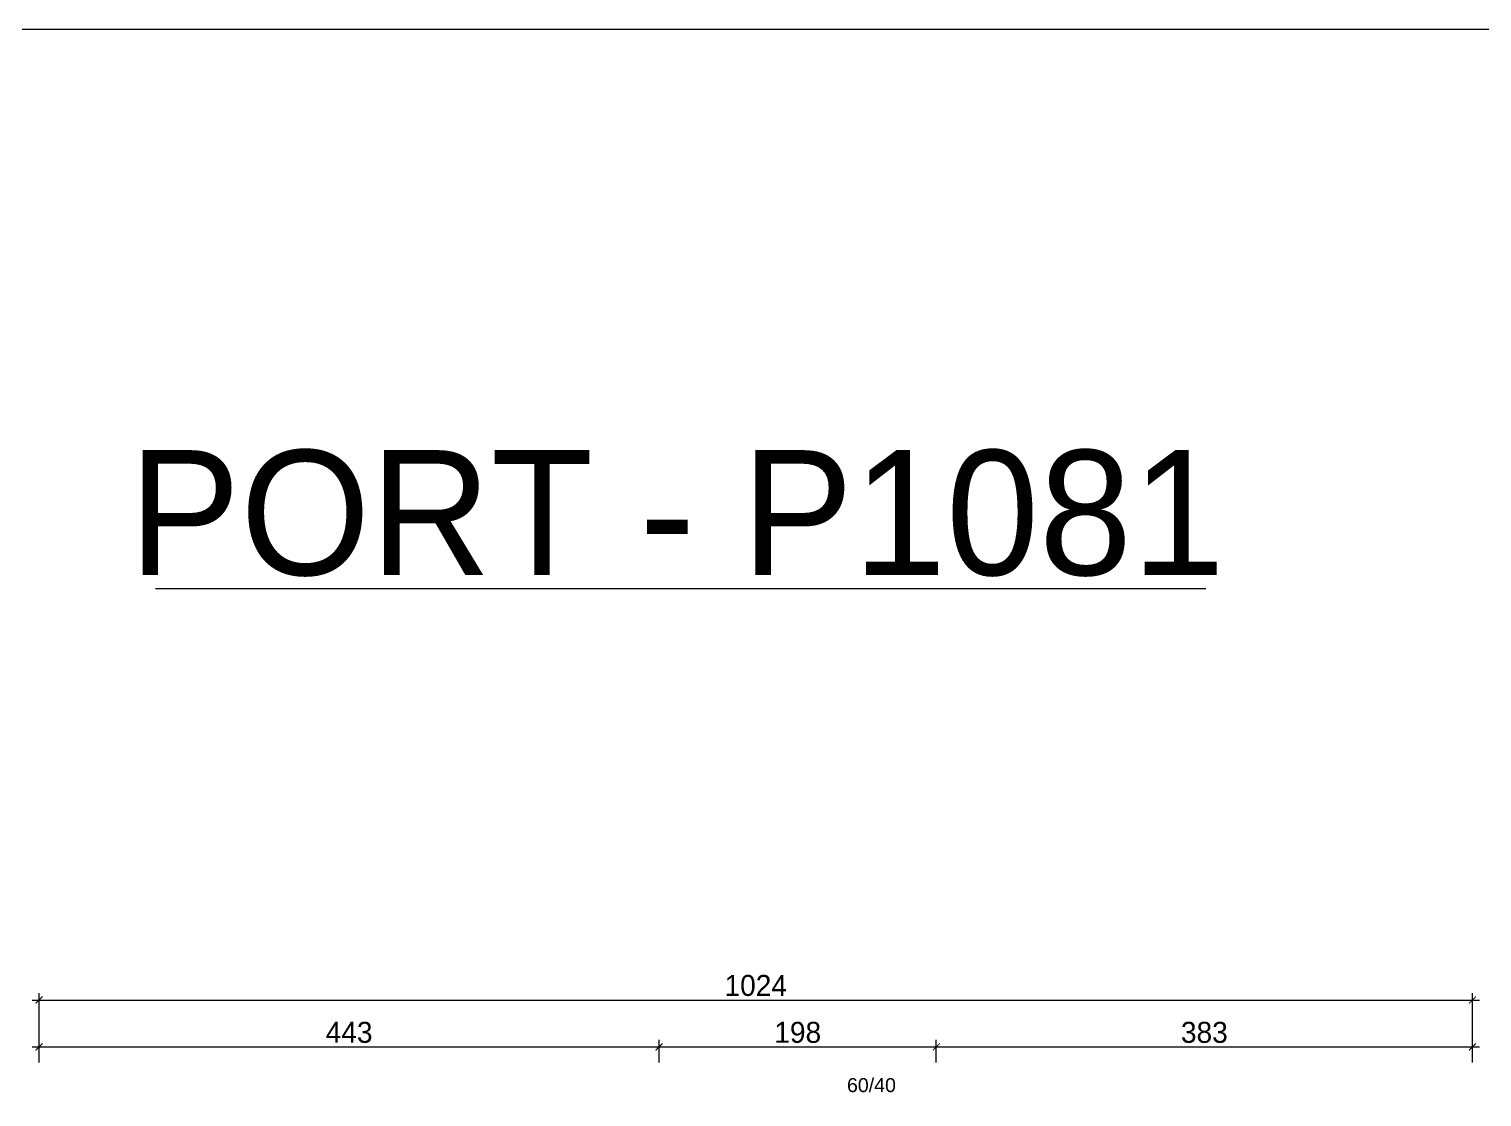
# Model space of a CAD drawing. Header units: inches. Extents: x 321 to 21697, y 7 to 6462.
# Drawn here: x 17198 to 18236, y 1766 to 2529 of the extents above; entities that cross this region are included whole.
import ezdxf

# ---------------------------------------------------------------- set-up
doc = ezdxf.new("R2010")
doc.units = ezdxf.units.IN
doc.header["$MEASUREMENT"] = 0
doc.styles.add('DIŞ ÖLÇÜ', font='FRAMDCN.TTF', dxfattribs={"height": 15})
doc.styles.get("Standard").update_dxf_attribs({"font": 'arial.ttf'})
doc.dimstyles.new('YAZI STİLİ', dxfattribs={"dimscale": 0.5, "dimtxt": 15, "dimasz": 10, "dimexe": 10, "dimexo": 10, "dimgap": 5, "dimtad": 1, "dimdec": 0, "dimtxsty": 'DIŞ ÖLÇÜ', "dimblk": 'ARCHTICK', "dimcen": 2.5, "dimdle": 10, "dimadec": 0, "dimazin": 0, "dimtfac": 1, "dimtdec": 0, "dimtix": 1, "dimtmove": 0, "dimatfit": 3, "dimldrblk": 'ARCHTICK', "dimfxl": 60, "dimfxlon": 1, "dimlwd": -1, "dimlwe": -1, "dimarcsym": 0})

# ---------------------------------------------------------------- blocks, each defined once
blk = doc.blocks.new('_ArchTick')
at = {"color": 0, "linetype": 'ByBlock', "const_width": 0.15}
blk.add_lwpolyline([(-0.5, -0.5), (0.5, 0.5)], dxfattribs=at)
blk = doc.blocks.new('*D354')
at = {"color": 0, "transparency": 16777216}
for p, q in [((17205.4, 1807.2), (17205.4, 1840.7)), ((18229.4, 1807.2), (18229.4, 1840.7)), ((17200.4, 1835.7), (18234.4, 1835.7))]:
    blk.add_line(p, q, dxfattribs=at)
at = {"layer": 'Defpoints', "color": 0, "transparency": 16777216}
for p in [(18229.4, 1835.7), (17205.4, 1802.2), (18229.4, 1802.2)]:
    blk.add_point(p, dxfattribs=at)
at = {"color": 0, "transparency": 16777216, "xscale": 5, "yscale": 5, "zscale": 5, "rotation": 180}
blk.add_blockref('_ArchTick', (17205.4, 1835.7), dxfattribs=at)
at = {"color": 0, "transparency": 16777216, "xscale": 5, "yscale": 5, "zscale": 5}
blk.add_blockref('_ArchTick', (18229.4, 1835.7), dxfattribs=at)
at = {"color": 0, "transparency": 16777216, "insert": (17717.4, 1846), "char_height": 15, "attachment_point": 5, "style": 'DIŞ ÖLÇÜ'}
blk.add_mtext('1024', dxfattribs=at)
blk = doc.blocks.new('*D355')
at = {"color": 0, "transparency": 16777216}
for p, q in [((17205.4, 1791.1), (17205.4, 1807.2)), ((17648.4, 1791.1), (17648.4, 1807.2)), ((17200.4, 1802.2), (17653.4, 1802.2))]:
    blk.add_line(p, q, dxfattribs=at)
at = {"layer": 'Defpoints', "color": 0, "transparency": 16777216}
for p in [(17648.4, 1802.2), (17205.4, 1786.1), (17648.4, 1786.1)]:
    blk.add_point(p, dxfattribs=at)
at = {"color": 0, "transparency": 16777216, "xscale": 5, "yscale": 5, "zscale": 5, "rotation": 180}
blk.add_blockref('_ArchTick', (17205.4, 1802.2), dxfattribs=at)
at = {"color": 0, "transparency": 16777216, "xscale": 5, "yscale": 5, "zscale": 5}
blk.add_blockref('_ArchTick', (17648.4, 1802.2), dxfattribs=at)
at = {"color": 0, "transparency": 16777216, "insert": (17426.9, 1812.5), "char_height": 15, "attachment_point": 5, "style": 'DIŞ ÖLÇÜ'}
blk.add_mtext('443', dxfattribs=at)
blk = doc.blocks.new('*D356')
at = {"color": 0, "transparency": 16777216}
for p, q in [((17648.4, 1791.1), (17648.4, 1807.2)), ((17846.4, 1791.1), (17846.4, 1807.2)), ((17643.4, 1802.2), (17851.4, 1802.2))]:
    blk.add_line(p, q, dxfattribs=at)
at = {"layer": 'Defpoints', "color": 0, "transparency": 16777216}
for p in [(17846.4, 1802.2), (17648.4, 1786.1), (17846.4, 1786.1)]:
    blk.add_point(p, dxfattribs=at)
at = {"color": 0, "transparency": 16777216, "xscale": 5, "yscale": 5, "zscale": 5, "rotation": 180}
blk.add_blockref('_ArchTick', (17648.4, 1802.2), dxfattribs=at)
at = {"color": 0, "transparency": 16777216, "xscale": 5, "yscale": 5, "zscale": 5}
blk.add_blockref('_ArchTick', (17846.4, 1802.2), dxfattribs=at)
at = {"color": 0, "transparency": 16777216, "insert": (17747.4, 1812.5), "char_height": 15, "attachment_point": 5, "style": 'DIŞ ÖLÇÜ'}
blk.add_mtext('198', dxfattribs=at)
blk = doc.blocks.new('*D357')
at = {"color": 0, "transparency": 16777216}
for p, q in [((17846.4, 1791.1), (17846.4, 1807.2)), ((18229.4, 1791.1), (18229.4, 1807.2)), ((17841.4, 1802.2), (18234.4, 1802.2))]:
    blk.add_line(p, q, dxfattribs=at)
at = {"layer": 'Defpoints', "color": 0, "transparency": 16777216}
for p in [(18229.4, 1802.2), (17846.4, 1786.1), (18229.4, 1786.1)]:
    blk.add_point(p, dxfattribs=at)
at = {"color": 0, "transparency": 16777216, "xscale": 5, "yscale": 5, "zscale": 5, "rotation": 180}
blk.add_blockref('_ArchTick', (17846.4, 1802.2), dxfattribs=at)
at = {"color": 0, "transparency": 16777216, "xscale": 5, "yscale": 5, "zscale": 5}
blk.add_blockref('_ArchTick', (18229.4, 1802.2), dxfattribs=at)
at = {"color": 0, "transparency": 16777216, "insert": (18037.9, 1812.5), "char_height": 15, "attachment_point": 5, "style": 'DIŞ ÖLÇÜ'}
blk.add_mtext('383', dxfattribs=at)

msp = doc.modelspace()

# ---------------------------------------------------------------- linework, layer by layer
msp.add_line((18038.9, 2129.5), (17288.7, 2129.5))
msp.add_lwpolyline([(16352.7, 2529.5), (19024.6, 2529.5), (19024.6, 7), (16352.7, 7)], close=True)

# ---------------------------------------------------------------- texts
at = {"color": 1, "insert": (16055.3, 2228.6), "char_height": 89.289, "attachment_point": 1}
msp.add_mtext_dynamic_manual_height_columns('\\pxqc;{\\fFranklin Gothic Medium Cond|b0|i0|c162|p34;PORT - P1081}', width=3211.538, gutter_width=18.6, heights=[687.6], dxfattribs=at)
at = {"insert": (17776.8, 1779.9), "char_height": 10, "attachment_point": 1}
msp.add_mtext_dynamic_manual_height_columns('\\pxqc;60/40', width=46.527, gutter_width=12.5, heights=[0], dxfattribs=at)

# ---------------------------------------------------------------- dimensions: what is measured, and where the dimension line sits
for base, p1, p2, picture, middle in [((18229.4, 1835.7), (17205.4, 1802.2), (18229.4, 1802.2), '*D354', (17717.4, 1846)), ((17648.4, 1802.2), (17205.4, 1786.1), (17648.4, 1786.1), '*D355', (17426.9, 1812.5)), ((17846.4, 1802.2), (17648.4, 1786.1), (17846.4, 1786.1), '*D356', (17747.4, 1812.5)), ((18229.4, 1802.2), (17846.4, 1786.1), (18229.4, 1786.1), '*D357', (18037.9, 1812.5))]:
    dim = msp.add_linear_dim(base=base, p1=p1, p2=p2, dimstyle='YAZI STİLİ')
    dim.commit()
    dim.dimension.update_dxf_attribs({"geometry": picture, "text_midpoint": middle})

doc.saveas('drawing.dxf')
